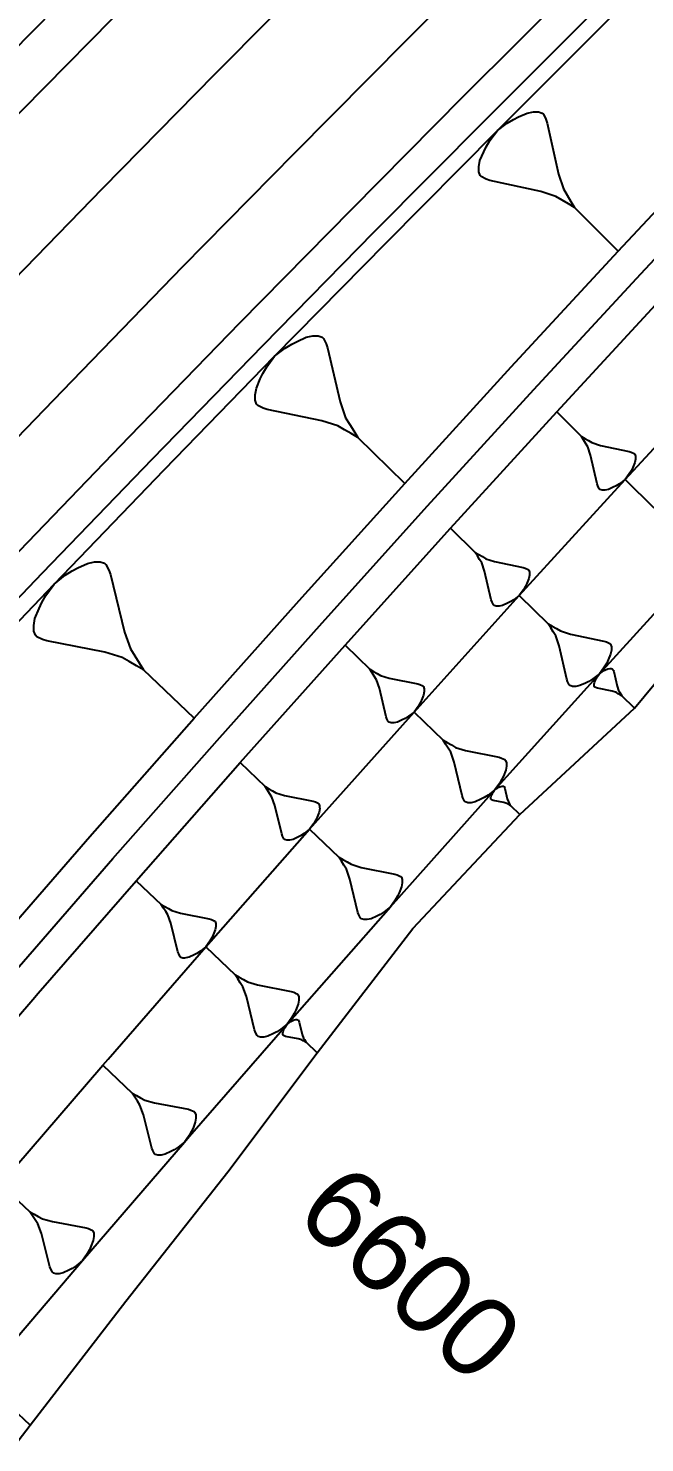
# Model space of a CAD drawing. Extents: x 386614 to 387594, y 803230 to 804419.
# Drawn here: x 387449.49 to 387468.73, y 804244.76 to 804288.89 of the extents above; entities that cross this region are included whole.
import ezdxf
from ezdxf.enums import TextEntityAlignment as Align

# ---------------------------------------------------------------- set-up
doc = ezdxf.new("R2010")
doc.units = 0
doc.layers.get('0').update_dxf_attribs({"linetype": 'CONTINUOUS'})
doc.styles.add('ARIAL', font='ARIAL.FON')

msp = doc.modelspace()

# ---------------------------------------------------------------- linework, layer by layer
at = {"color": 7}
for p, q in [((387464.4394, 804285.9362), (387464.6333, 804286.053)), ((387464.6333, 804286.053), (387464.7885, 804286.1309)), ((387464.7885, 804286.1309), (387465.0601, 804286.2479)), ((387465.0601, 804286.2479), (387465.2542, 804286.2871)), ((387465.2542, 804286.2871), (387465.3319, 804286.2872)), ((387465.3319, 804286.2872), (387465.4095, 804286.2873)), ((387465.4095, 804286.2873), (387465.5261, 804286.2487)), ((387465.5261, 804286.2487), (387465.565, 804286.2099)), ((387465.565, 804286.2099), (387465.6429, 804286.0548)), ((387465.6429, 804286.0548), (387465.6819, 804285.9383)), ((387463.8967, 804285.3917), (387464.1291, 804285.7027)), ((387464.1291, 804285.7027), (387464.4394, 804285.9362)), ((387465.6819, 804285.9383), (387466.0341, 804284.3469)), ((387463.7032, 804285.0419), (387463.7805, 804285.1973)), ((387463.7805, 804285.1973), (387463.8967, 804285.3917)), ((387463.5486, 804284.5756), (387463.5871, 804284.7699)), ((387463.5871, 804284.7699), (387463.7032, 804285.0419)), ((387463.5488, 804284.498), (387463.5486, 804284.5756)), ((387463.5489, 804284.4203), (387463.5488, 804284.498)), ((387463.5879, 804284.3039), (387463.5489, 804284.4203)), ((387463.6268, 804284.2651), (387463.5879, 804284.3039)), ((387463.7823, 804284.1878), (387463.6268, 804284.2651)), ((387466.0341, 804284.3469), (387466.1902, 804283.8812)), ((387463.8988, 804284.1491), (387463.7823, 804284.1878)), ((387465.4914, 804283.8024), (387463.8988, 804284.1491)), ((387465.9576, 804283.6479), (387465.4914, 804283.8024)), ((387466.1902, 804283.8812), (387466.307, 804283.6873)), ((387466.152, 804283.5317), (387465.9576, 804283.6479)), ((387466.3463, 804283.4155), (387466.152, 804283.5317)), ((387466.307, 804283.6873), (387466.4239, 804283.4933)), ((387466.5407, 804283.2994), (387466.3463, 804283.4155)), ((387466.4239, 804283.4933), (387466.5407, 804283.2994)), ((387467.902, 804281.9427), (387466.5407, 804283.2994)), ((387457.1776, 804278.6606), (387457.506, 804278.9127)), ((387457.506, 804278.9127), (387457.7116, 804279.0392)), ((387457.7116, 804279.0392), (387457.8762, 804279.1238)), ((387457.8762, 804279.1238), (387458.1646, 804279.2513)), ((387458.1646, 804279.2513), (387458.3711, 804279.295)), ((387458.3711, 804279.295), (387458.4539, 804279.2959)), ((387458.4539, 804279.2959), (387458.5367, 804279.2969)), ((387458.5367, 804279.2969), (387458.6613, 804279.2569)), ((387458.6613, 804279.2569), (387458.7032, 804279.2159)), ((387458.7032, 804279.2159), (387458.7878, 804279.0513)), ((387458.7878, 804279.0513), (387458.8306, 804278.9276)), ((387458.8306, 804278.9276), (387459.2222, 804277.2346)), ((387456.933, 804278.3266), (387457.1776, 804278.6606)), ((387456.7302, 804277.9518), (387456.8111, 804278.1183)), ((387456.8111, 804278.1183), (387456.933, 804278.3266)), ((387456.5702, 804277.4532), (387456.6093, 804277.6606)), ((387456.6093, 804277.6606), (387456.7302, 804277.9518)), ((387456.5711, 804277.3704), (387456.5702, 804277.4532)), ((387456.5721, 804277.2876), (387456.5711, 804277.3704)), ((387456.6148, 804277.1639), (387456.5721, 804277.2876)), ((387456.6567, 804277.123), (387456.6148, 804277.1639)), ((387459.2222, 804277.2346), (387459.3934, 804276.7397)), ((387456.8232, 804277.042), (387456.6567, 804277.123)), ((387456.9479, 804277.002), (387456.8232, 804277.042)), ((387458.6492, 804276.6485), (387456.9479, 804277.002)), ((387459.3934, 804276.7397), (387459.5199, 804276.5341)), ((387459.1478, 804276.4885), (387458.6492, 804276.6485)), ((387459.3562, 804276.3667), (387459.1478, 804276.4885)), ((387459.5645, 804276.2448), (387459.3562, 804276.3667)), ((387459.5199, 804276.5341), (387459.6464, 804276.3285)), ((387459.6464, 804276.3285), (387459.7729, 804276.123)), ((387459.7729, 804276.123), (387459.5645, 804276.2448)), ((387461.238, 804274.6904), (387459.7729, 804276.123)), ((387468.1175, 804274.8135), (387469.0163, 804273.9263)), ((387450.6409, 804271.8246), (387450.8587, 804271.9615)), ((387450.8587, 804271.9615), (387451.0333, 804272.0534)), ((387451.0333, 804272.0534), (387451.3394, 804272.1922)), ((387451.3394, 804272.1922), (387451.559, 804272.2408)), ((387451.559, 804272.2408), (387451.6472, 804272.2427)), ((387451.6472, 804272.2427), (387451.7355, 804272.2445)), ((387451.7355, 804272.2445), (387451.8687, 804272.2031)), ((387451.8687, 804272.2031), (387451.9137, 804272.1599)), ((387451.9137, 804272.1599), (387452.0056, 804271.9853)), ((387452.0056, 804271.9853), (387452.0525, 804271.8539)), ((387452.0525, 804271.8539), (387452.487, 804270.0535)), ((387450.0361, 804271.1942), (387450.2935, 804271.5526)), ((387450.2935, 804271.5526), (387450.6409, 804271.8246)), ((387449.8238, 804270.7926), (387449.9084, 804270.9709)), ((387449.9084, 804270.9709), (387450.0361, 804271.1942)), ((387464.813, 804271.1949), (387465.716, 804270.312)), ((387449.6979, 804270.4811), (387449.8238, 804270.7926)), ((387449.6583, 804270.2596), (387449.6979, 804270.4811)), ((387449.6602, 804270.1714), (387449.6583, 804270.2596)), ((387449.662, 804270.0831), (387449.6602, 804270.1714)), ((387449.7089, 804269.9517), (387449.662, 804270.0831)), ((387465.716, 804270.312), (387465.8444, 804270.2368)), ((387465.794, 804270.1852), (387465.716, 804270.312)), ((387465.8719, 804270.0585), (387465.794, 804270.1852)), ((387465.8444, 804270.2368), (387465.9728, 804270.1617)), ((387465.9728, 804270.1617), (387466.1013, 804270.0866)), ((387466.1013, 804270.0866), (387466.4086, 804269.988)), ((387449.7539, 804269.9085), (387449.7089, 804269.9517)), ((387449.9322, 804269.824), (387449.7539, 804269.9085)), ((387450.0654, 804269.7826), (387449.9322, 804269.824)), ((387451.8823, 804269.4231), (387450.0654, 804269.7826)), ((387452.487, 804270.0535), (387452.6745, 804269.5278)), ((387465.9499, 804269.9318), (387465.8719, 804270.0585)), ((387466.0554, 804269.6268), (387465.9499, 804269.9318)), ((387466.4086, 804269.988), (387467.4571, 804269.7702)), ((387467.4571, 804269.7702), (387467.534, 804269.7455)), ((387467.534, 804269.7455), (387467.6366, 804269.6956)), ((387467.6366, 804269.6956), (387467.6624, 804269.6704)), ((387467.6624, 804269.6704), (387467.6888, 804269.5942)), ((387452.4153, 804269.2577), (387451.8823, 804269.4231)), ((387452.6386, 804269.1299), (387452.4153, 804269.2577)), ((387452.6745, 804269.5278), (387452.8114, 804269.31)), ((387452.8114, 804269.31), (387452.9483, 804269.0922)), ((387466.2968, 804268.5834), (387466.0554, 804269.6268)), ((387467.6658, 804269.3643), (387467.5913, 804269.1848)), ((387467.6899, 804269.4921), (387467.6658, 804269.3643)), ((387467.6888, 804269.5942), (387467.6893, 804269.5431)), ((387467.6893, 804269.5431), (387467.6899, 804269.4921)), ((387452.8619, 804269.0022), (387452.6386, 804269.1299)), ((387453.0852, 804268.8744), (387452.8619, 804269.0022)), ((387452.9483, 804269.0922), (387453.0852, 804268.8744)), ((387454.6612, 804267.3625), (387453.0852, 804268.8744)), ((387467.4663, 804268.9538), (387467.3155, 804268.7479)), ((387467.3155, 804268.7479), (387467.4041, 804268.816)), ((387467.4041, 804268.816), (387467.4596, 804268.8501)), ((387467.4596, 804268.8501), (387467.504, 804268.8729)), ((387467.5414, 804269.0822), (387467.4663, 804268.9538)), ((387467.504, 804268.8729), (387467.5818, 804268.9073)), ((387467.5913, 804269.1848), (387467.5414, 804269.0822)), ((387467.5818, 804268.9073), (387467.6375, 804268.9191)), ((387467.6375, 804268.9191), (387467.6599, 804268.9194)), ((387467.6599, 804268.9194), (387467.6822, 804268.9196)), ((387467.6822, 804268.9196), (387467.7158, 804268.9088)), ((387467.7158, 804268.9088), (387467.7271, 804268.8978)), ((387467.7271, 804268.8978), (387467.75, 804268.8534)), ((387467.75, 804268.8534), (387467.7615, 804268.82)), ((387467.7615, 804268.82), (387467.8672, 804268.3632)), ((387466.3231, 804268.5072), (387466.2968, 804268.5834)), ((387466.3753, 804268.4057), (387466.3231, 804268.5072)), ((387466.4011, 804268.3804), (387466.3753, 804268.4057)), ((387466.4779, 804268.3558), (387466.4011, 804268.3804)), ((387466.5289, 804268.3564), (387466.4779, 804268.3558)), ((387466.58, 804268.3569), (387466.5289, 804268.3564)), ((387466.7072, 804268.3839), (387466.58, 804268.3569)), ((387466.885, 804268.4624), (387466.7072, 804268.3839)), ((387466.9865, 804268.5146), (387466.885, 804268.4624)), ((387467.1132, 804268.5926), (387466.9865, 804268.5146)), ((387467.3155, 804268.7479), (387467.1132, 804268.5926)), ((387467.1517, 804268.4222), (387467.1622, 804268.4781)), ((387467.1519, 804268.3998), (387467.1517, 804268.4222)), ((387467.1522, 804268.3775), (387467.1519, 804268.3998)), ((387467.1637, 804268.3441), (387467.1522, 804268.3775)), ((387467.1622, 804268.4781), (387467.1948, 804268.5567)), ((387467.175, 804268.3331), (387467.1637, 804268.3441)), ((387467.2199, 804268.3113), (387467.175, 804268.3331)), ((387467.1948, 804268.5567), (387467.2167, 804268.6016)), ((387467.2167, 804268.6016), (387467.2495, 804268.6578)), ((387467.2535, 804268.3005), (387467.2199, 804268.3113)), ((387467.2495, 804268.6578), (387467.3155, 804268.7479)), ((387467.8672, 804268.3632), (387467.9134, 804268.2297)), ((387467.7126, 804268.2051), (387467.2535, 804268.3005)), ((387467.8471, 804268.1619), (387467.7126, 804268.2051)), ((387467.9033, 804268.129), (387467.8471, 804268.1619)), ((387467.9595, 804268.0962), (387467.9033, 804268.129)), ((387467.9134, 804268.2297), (387467.9475, 804268.1742)), ((387467.9475, 804268.1742), (387467.9816, 804268.1188)), ((387468.0157, 804268.0633), (387467.9595, 804268.0962)), ((387467.9816, 804268.1188), (387468.0157, 804268.0633)), ((387468.411, 804267.6768), (387468.0157, 804268.0633)), ((387461.5303, 804267.5573), (387462.4374, 804266.6787)), ((387462.4374, 804266.6787), (387462.5662, 804266.6043)), ((387462.516, 804266.5524), (387462.4374, 804266.6787)), ((387462.5946, 804266.4261), (387462.516, 804266.5524)), ((387462.5662, 804266.6043), (387462.695, 804266.5298)), ((387462.6732, 804266.2998), (387462.5946, 804266.4261)), ((387462.7801, 804265.9953), (387462.6732, 804266.2998)), ((387462.695, 804266.5298), (387462.8238, 804266.4553)), ((387462.8238, 804266.4553), (387463.1315, 804266.3581)), ((387463.1315, 804266.3581), (387464.1812, 804266.1453)), ((387464.1812, 804266.1453), (387464.2581, 804266.121)), ((387464.2581, 804266.121), (387464.361, 804266.0716)), ((387463.0264, 804264.953), (387462.7801, 804265.9953)), ((387464.3918, 804265.7404), (387464.3181, 804265.5606)), ((387464.361, 804266.0716), (387464.3869, 804266.0465)), ((387464.3869, 804266.0465), (387464.4136, 804265.9704)), ((387464.4152, 804265.8683), (387464.3918, 804265.7404)), ((387464.4136, 804265.9704), (387464.4144, 804265.9193)), ((387464.4144, 804265.9193), (387464.4152, 804265.8683)), ((387464.1942, 804265.3289), (387464.0444, 804265.1224)), ((387464.1789, 804265.2125), (387464.2345, 804265.2374)), ((387464.2687, 804265.4577), (387464.1942, 804265.3289)), ((387464.2345, 804265.2374), (387464.2744, 804265.246)), ((387464.3181, 804265.5606), (387464.2687, 804265.4577)), ((387464.2744, 804265.246), (387464.2904, 804265.2463)), ((387464.2904, 804265.2463), (387464.3064, 804265.2465)), ((387464.3064, 804265.2465), (387464.3305, 804265.2389)), ((387464.3305, 804265.2389), (387464.3386, 804265.2311)), ((387464.3386, 804265.2311), (387464.3551, 804265.1993)), ((387463.0532, 804264.8769), (387463.0264, 804264.953)), ((387463.1058, 804264.7756), (387463.0532, 804264.8769)), ((387463.6152, 804264.8348), (387463.4379, 804264.7554)), ((387463.7164, 804264.8875), (387463.6152, 804264.8348)), ((387463.8428, 804264.966), (387463.7164, 804264.8875)), ((387464.0444, 804265.1224), (387463.8428, 804264.966)), ((387463.9282, 804264.8886), (387463.9355, 804264.9287)), ((387463.9284, 804264.8726), (387463.9282, 804264.8886)), ((387463.9287, 804264.8566), (387463.9284, 804264.8726)), ((387463.9371, 804264.8327), (387463.9287, 804264.8566)), ((387463.9355, 804264.9287), (387463.9586, 804264.985)), ((387463.9452, 804264.8248), (387463.9371, 804264.8327)), ((387463.9774, 804264.8094), (387463.9452, 804264.8248)), ((387463.9586, 804264.985), (387463.9741, 804265.0173)), ((387463.9741, 804265.0173), (387463.9975, 804265.0576)), ((387464.0016, 804264.8017), (387463.9774, 804264.8094)), ((387463.9975, 804265.0576), (387464.0444, 804265.1224)), ((387464.3306, 804264.735), (387464.0016, 804264.8017)), ((387464.0444, 804265.1224), (387464.1076, 804265.1714)), ((387464.1076, 804265.1714), (387464.1472, 804265.196)), ((387464.1472, 804265.196), (387464.1789, 804265.2125)), ((387464.3551, 804265.1993), (387464.3635, 804265.1755)), ((387464.3635, 804265.1755), (387464.4407, 804264.8488)), ((387464.4407, 804264.8488), (387464.4742, 804264.7533)), ((387463.1317, 804264.7505), (387463.1058, 804264.7756)), ((387463.2087, 804264.7262), (387463.1317, 804264.7505)), ((387463.2597, 804264.7271), (387463.2087, 804264.7262)), ((387463.3107, 804264.7279), (387463.2597, 804264.7271)), ((387463.4379, 804264.7554), (387463.3107, 804264.7279)), ((387464.427, 804264.7046), (387464.3306, 804264.735)), ((387464.4674, 804264.6812), (387464.427, 804264.7046)), ((387464.5078, 804264.6579), (387464.4674, 804264.6812)), ((387464.4742, 804264.7533), (387464.4989, 804264.7137)), ((387464.4989, 804264.7137), (387464.5235, 804264.6741)), ((387464.5481, 804264.6345), (387464.5078, 804264.6579)), ((387464.5235, 804264.6741), (387464.5481, 804264.6345)), ((387464.8325, 804264.3591), (387464.5481, 804264.6345)), ((387458.2694, 804263.9011), (387459.1807, 804263.0269)), ((387459.1807, 804263.0269), (387459.3099, 804262.953)), ((387459.2599, 804262.9009), (387459.1807, 804263.0269)), ((387459.3391, 804262.775), (387459.2599, 804262.9009)), ((387459.3099, 804262.953), (387459.439, 804262.8791)), ((387459.4183, 804262.649), (387459.3391, 804262.775)), ((387459.5266, 804262.345), (387459.4183, 804262.649)), ((387459.439, 804262.8791), (387459.5681, 804262.8052)), ((387459.5681, 804262.8052), (387459.8763, 804262.7095)), ((387459.8763, 804262.7095), (387460.927, 804262.5017)), ((387459.7779, 804261.3039), (387459.5266, 804262.345)), ((387460.927, 804262.5017), (387461.004, 804262.4778)), ((387461.004, 804262.4778), (387461.1071, 804262.4289)), ((387461.1071, 804262.4289), (387461.1332, 804262.4039)), ((387461.1332, 804262.4039), (387461.1603, 804262.3279)), ((387461.1624, 804262.2259), (387461.1395, 804262.0978)), ((387461.1603, 804262.3279), (387461.1613, 804262.2769)), ((387461.1613, 804262.2769), (387461.1624, 804262.2259)), ((387461.0178, 804261.8145), (387460.9439, 804261.6854)), ((387461.0667, 804261.9176), (387461.0178, 804261.8145)), ((387461.1395, 804262.0978), (387461.0667, 804261.9176)), ((387459.805, 804261.2279), (387459.7779, 804261.3039)), ((387460.5942, 804261.3209), (387460.4683, 804261.2417)), ((387460.7951, 804261.4782), (387460.5942, 804261.3209)), ((387460.9439, 804261.6854), (387460.7951, 804261.4782)), ((387459.8582, 804261.127), (387459.805, 804261.2279)), ((387459.8842, 804261.102), (387459.8582, 804261.127)), ((387459.9613, 804261.0781), (387459.8842, 804261.102)), ((387460.0123, 804261.0791), (387459.9613, 804261.0781)), ((387460.0633, 804261.0802), (387460.0123, 804261.0791)), ((387460.1903, 804261.1083), (387460.0633, 804261.0802)), ((387460.3673, 804261.1886), (387460.1903, 804261.1083)), ((387460.4683, 804261.2417), (387460.3673, 804261.1886)), ((387455.0305, 804260.2264), (387455.946, 804259.3564)), ((387455.946, 804259.3564), (387456.0755, 804259.2832)), ((387456.0258, 804259.2309), (387455.946, 804259.3564)), ((387456.1055, 804259.1053), (387456.0258, 804259.2309)), ((387456.0755, 804259.2832), (387456.205, 804259.2099)), ((387456.1853, 804258.9797), (387456.1055, 804259.1053)), ((387456.205, 804259.2099), (387456.3344, 804259.1367)), ((387456.3344, 804259.1367), (387456.6431, 804259.0424)), ((387456.6431, 804259.0424), (387457.6947, 804258.8396)), ((387456.2951, 804258.6762), (387456.1853, 804258.9797)), ((387456.5514, 804257.6364), (387456.2951, 804258.6762)), ((387457.6947, 804258.8396), (387457.7719, 804258.816)), ((387457.7719, 804258.816), (387457.8752, 804258.7676)), ((387457.8752, 804258.7676), (387457.9014, 804258.7428)), ((387457.9014, 804258.7428), (387457.9288, 804258.6669)), ((387457.9288, 804258.6669), (387457.9301, 804258.6159)), ((387457.9301, 804258.6159), (387457.9314, 804258.5649)), ((387457.8372, 804258.2562), (387457.7888, 804258.1529)), ((387457.9092, 804258.4367), (387457.8372, 804258.2562)), ((387457.9314, 804258.5649), (387457.9092, 804258.4367)), ((387457.5677, 804257.8154), (387457.3676, 804257.6572)), ((387457.4859, 804257.6905), (387457.513, 804257.7385)), ((387457.513, 804257.7385), (387457.5677, 804257.8154)), ((387457.7155, 804258.0234), (387457.5677, 804257.8154)), ((387457.5677, 804257.8154), (387457.6418, 804257.874)), ((387457.6418, 804257.874), (387457.6883, 804257.9036)), ((387457.6883, 804257.9036), (387457.7256, 804257.9234)), ((387457.7888, 804258.1529), (387457.7155, 804258.0234)), ((387457.7256, 804257.9234), (387457.791, 804257.9534)), ((387457.791, 804257.9534), (387457.838, 804257.9641)), ((387457.838, 804257.9641), (387457.8568, 804257.9646)), ((387457.8568, 804257.9646), (387457.8757, 804257.965)), ((387457.8757, 804257.965), (387457.9043, 804257.9563)), ((387457.9043, 804257.9563), (387457.914, 804257.9471)), ((387457.914, 804257.9471), (387457.9338, 804257.9098)), ((387457.9338, 804257.9098), (387457.944, 804257.8817)), ((387457.944, 804257.8817), (387458.0389, 804257.4968)), ((387456.5789, 804257.5605), (387456.5514, 804257.6364)), ((387456.6325, 804257.4598), (387456.5789, 804257.5605)), ((387456.6586, 804257.4349), (387456.6325, 804257.4598)), ((387456.7358, 804257.4114), (387456.6586, 804257.4349)), ((387456.7868, 804257.4127), (387456.7358, 804257.4114)), ((387456.8378, 804257.414), (387456.7868, 804257.4127)), ((387456.9647, 804257.4427), (387456.8378, 804257.414)), ((387457.1413, 804257.5238), (387456.9647, 804257.4427)), ((387457.242, 804257.5774), (387457.1413, 804257.5238)), ((387457.3676, 804257.6572), (387457.242, 804257.5774)), ((387457.4331, 804257.538), (387457.4413, 804257.5854)), ((387457.4335, 804257.5191), (387457.4331, 804257.538)), ((387457.434, 804257.5002), (387457.4335, 804257.5191)), ((387457.4442, 804257.4721), (387457.434, 804257.5002)), ((387457.4413, 804257.5854), (387457.4679, 804257.6523)), ((387457.4539, 804257.4629), (387457.4442, 804257.4721)), ((387457.4921, 804257.445), (387457.4539, 804257.4629)), ((387457.4679, 804257.6523), (387457.4859, 804257.6905)), ((387457.5207, 804257.4363), (387457.4921, 804257.445)), ((387457.91, 804257.3612), (387457.5207, 804257.4363)), ((387458.0243, 804257.3263), (387457.91, 804257.3612)), ((387458.0723, 804257.2992), (387458.0243, 804257.3263)), ((387458.0389, 804257.4968), (387458.0795, 804257.3844)), ((387458.1202, 804257.2721), (387458.0723, 804257.2992)), ((387458.0795, 804257.3844), (387458.1091, 804257.3379)), ((387458.1091, 804257.3379), (387458.1386, 804257.2914)), ((387458.1386, 804257.2914), (387458.1681, 804257.2449)), ((387458.1681, 804257.2449), (387458.1202, 804257.2721)), ((387458.5071, 804256.9229), (387458.1681, 804257.2449)), ((387451.8137, 804256.5332), (387452.7333, 804255.6676)), ((387452.7333, 804255.6676), (387452.8632, 804255.595)), ((387452.8137, 804255.5424), (387452.7333, 804255.6676)), ((387452.8941, 804255.4172), (387452.8137, 804255.5424)), ((387452.8632, 804255.595), (387452.993, 804255.5223)), ((387452.993, 804255.5223), (387453.1228, 804255.4497)), ((387452.9744, 804255.292), (387452.8941, 804255.4172)), ((387453.0857, 804254.9891), (387452.9744, 804255.292)), ((387453.1228, 804255.4497), (387453.4319, 804255.357)), ((387453.4319, 804255.357), (387454.4845, 804255.1591)), ((387454.4845, 804255.1591), (387454.5618, 804255.1359)), ((387454.5618, 804255.1359), (387454.6653, 804255.088)), ((387454.6653, 804255.088), (387454.6916, 804255.0633)), ((387453.3469, 804253.9505), (387453.0857, 804254.9891)), ((387454.7009, 804254.7573), (387454.6298, 804254.5764)), ((387454.6916, 804255.0633), (387454.7194, 804254.9875)), ((387454.7225, 804254.8855), (387454.7009, 804254.7573)), ((387454.7194, 804254.9875), (387454.721, 804254.9365)), ((387454.721, 804254.9365), (387454.7225, 804254.8855)), ((387454.5092, 804254.343), (387454.3624, 804254.1344)), ((387454.5819, 804254.4729), (387454.5092, 804254.343)), ((387454.6298, 804254.5764), (387454.5819, 804254.4729)), ((387453.3747, 804253.8747), (387453.3469, 804253.9505)), ((387453.4288, 804253.7743), (387453.3747, 804253.8747)), ((387453.4551, 804253.7495), (387453.4288, 804253.7743)), ((387453.5324, 804253.7263), (387453.4551, 804253.7495)), ((387453.7611, 804253.7588), (387453.6344, 804253.7294)), ((387453.9373, 804253.8407), (387453.7611, 804253.7588)), ((387454.0378, 804253.8948), (387453.9373, 804253.8407)), ((387454.163, 804253.9752), (387454.0378, 804253.8948)), ((387454.3624, 804254.1344), (387454.163, 804253.9752)), ((387453.5834, 804253.7279), (387453.5324, 804253.7263)), ((387453.6344, 804253.7294), (387453.5834, 804253.7279)), ((387448.617, 804252.8238), (387449.5407, 804251.9626)), ((387449.5407, 804251.9626), (387449.6709, 804251.8906)), ((387449.6217, 804251.8378), (387449.5407, 804251.9626)), ((387449.7027, 804251.713), (387449.6217, 804251.8378)), ((387449.6709, 804251.8906), (387449.8011, 804251.8186)), ((387449.7836, 804251.5882), (387449.7027, 804251.713)), ((387449.8963, 804251.2858), (387449.7836, 804251.5882)), ((387449.8011, 804251.8186), (387449.9312, 804251.7465)), ((387449.9312, 804251.7465), (387450.2408, 804251.6553)), ((387450.2408, 804251.6553), (387451.2943, 804251.4624)), ((387450.1625, 804250.2484), (387449.8963, 804251.2858)), ((387451.2943, 804251.4624), (387451.3717, 804251.4396)), ((387451.3717, 804251.4396), (387451.4755, 804251.3922)), ((387451.4755, 804251.3922), (387451.5018, 804251.3676)), ((387451.5018, 804251.3676), (387451.53, 804251.292)), ((387451.5336, 804251.19), (387451.5126, 804251.0616)), ((387451.53, 804251.292), (387451.5318, 804251.241)), ((387451.5318, 804251.241), (387451.5336, 804251.19)), ((387451.3949, 804250.7767), (387451.3229, 804250.6465)), ((387451.4423, 804250.8804), (387451.3949, 804250.7767)), ((387451.5126, 804251.0616), (387451.4423, 804250.8804)), ((387450.1907, 804250.1728), (387450.1625, 804250.2484)), ((387450.9784, 804250.277), (387450.8536, 804250.196)), ((387451.1771, 804250.4371), (387450.9784, 804250.277)), ((387451.3229, 804250.6465), (387451.1771, 804250.4371)), ((387450.2452, 804250.0726), (387450.1907, 804250.1728)), ((387450.2716, 804250.048), (387450.2452, 804250.0726)), ((387450.349, 804250.0251), (387450.2716, 804250.048)), ((387450.4, 804250.0269), (387450.349, 804250.0251)), ((387450.451, 804250.0287), (387450.4, 804250.0269)), ((387450.5776, 804250.0587), (387450.451, 804250.0287)), ((387450.7534, 804250.1414), (387450.5776, 804250.0587)), ((387450.8536, 804250.196), (387450.7534, 804250.1414)), ((387449.5452, 804245.3078), (387448.9913, 804245.8193))]:
    msp.add_line(p, q, dxfattribs=at)
at = {"color": 1}
for p, q in [((387465.9825, 804276.9211), (387466.7529, 804276.1606)), ((387466.7529, 804276.1606), (387466.8626, 804276.0957)), ((387466.8192, 804276.0517), (387466.7529, 804276.1606)), ((387466.8855, 804275.9428), (387466.8192, 804276.0517)), ((387466.8626, 804276.0957), (387466.9724, 804276.0308)), ((387466.9518, 804275.8339), (387466.8855, 804275.9428)), ((387467.041, 804275.572), (387466.9518, 804275.8339)), ((387466.9724, 804276.0308), (387467.0822, 804275.9659)), ((387467.0822, 804275.9659), (387467.3452, 804275.8801)), ((387467.3452, 804275.8801), (387468.2431, 804275.6891)), ((387467.2436, 804274.6767), (387467.041, 804275.572)), ((387468.2431, 804275.6891), (387468.3088, 804275.6677)), ((387468.3088, 804275.6677), (387468.3966, 804275.6245)), ((387468.3966, 804275.6245), (387468.4186, 804275.6028)), ((387468.4186, 804275.6028), (387468.4409, 804275.5373)), ((387468.4414, 804275.4498), (387468.4203, 804275.3404)), ((387468.4409, 804275.5373), (387468.4412, 804275.4936)), ((387468.4412, 804275.4936), (387468.4414, 804275.4498)), ((387468.2476, 804274.9893), (387468.1175, 804274.8135)), ((387468.3125, 804275.0991), (387468.2476, 804274.9893)), ((387468.3557, 804275.1869), (387468.3125, 804275.0991)), ((387468.4203, 804275.3404), (387468.3557, 804275.1869)), ((387467.2659, 804274.6112), (387467.2436, 804274.6767)), ((387467.3102, 804274.524), (387467.2659, 804274.6112)), ((387467.3322, 804274.5023), (387467.3102, 804274.524)), ((387467.398, 804274.4808), (387467.3322, 804274.5023)), ((387467.5946, 804274.504), (387467.4854, 804274.4814)), ((387467.7473, 804274.5706), (387467.5946, 804274.504)), ((387467.8345, 804274.6149), (387467.7473, 804274.5706)), ((387467.9434, 804274.6812), (387467.8345, 804274.6149)), ((387468.1175, 804274.8135), (387467.9434, 804274.6812)), ((387467.4417, 804274.4811), (387467.398, 804274.4808)), ((387467.4854, 804274.4814), (387467.4417, 804274.4811)), ((387462.668, 804273.2922), (387463.442, 804272.5354)), ((387463.442, 804272.5354), (387463.552, 804272.4711)), ((387463.5088, 804272.4268), (387463.442, 804272.5354)), ((387463.5756, 804272.3182), (387463.5088, 804272.4268)), ((387463.552, 804272.4711), (387463.6621, 804272.4067)), ((387463.6425, 804272.2096), (387463.5756, 804272.3182)), ((387463.6621, 804272.4067), (387463.7722, 804272.3423)), ((387463.7722, 804272.3423), (387464.0356, 804272.2578)), ((387463.7329, 804271.9482), (387463.6425, 804272.2096)), ((387463.9398, 804271.0538), (387463.7329, 804271.9482)), ((387464.0356, 804272.2578), (387464.9344, 804272.071)), ((387464.9344, 804272.071), (387465.0002, 804272.0499)), ((387465.0002, 804272.0499), (387465.0882, 804272.0072)), ((387465.0882, 804272.0072), (387465.1103, 804271.9855)), ((387465.1103, 804271.9855), (387465.1329, 804271.9202)), ((387465.1329, 804271.9202), (387465.1334, 804271.8764)), ((387465.1334, 804271.8764), (387465.1339, 804271.8327)), ((387465.0066, 804271.4814), (387464.9423, 804271.3713)), ((387465.0494, 804271.5693), (387465.0066, 804271.4814)), ((387465.1133, 804271.7231), (387465.0494, 804271.5693)), ((387465.1339, 804271.8327), (387465.1133, 804271.7231)), ((387463.9624, 804270.9885), (387463.9398, 804271.0538)), ((387464.0071, 804270.9015), (387463.9624, 804270.9885)), ((387464.5309, 804270.9949), (387464.444, 804270.9501)), ((387464.6395, 804271.0617), (387464.5309, 804270.9949)), ((387464.813, 804271.1949), (387464.6395, 804271.0617)), ((387464.9423, 804271.3713), (387464.813, 804271.1949)), ((387464.0292, 804270.8799), (387464.0071, 804270.9015)), ((387464.0951, 804270.8587), (387464.0292, 804270.8799)), ((387464.1388, 804270.8592), (387464.0951, 804270.8587)), ((387464.1825, 804270.8597), (387464.1388, 804270.8592)), ((387464.2916, 804270.8828), (387464.1825, 804270.8597)), ((387464.444, 804270.9501), (387464.2916, 804270.8828)), ((387459.3753, 804269.6445), (387460.1529, 804268.8914)), ((387460.1529, 804268.8914), (387460.2632, 804268.8275)), ((387460.2202, 804268.7831), (387460.1529, 804268.8914)), ((387460.2876, 804268.6748), (387460.2202, 804268.7831)), ((387460.2632, 804268.8275), (387460.3736, 804268.7637)), ((387460.3736, 804268.7637), (387460.484, 804268.6998)), ((387460.3549, 804268.5665), (387460.2876, 804268.6748)), ((387460.4466, 804268.3055), (387460.3549, 804268.5665)), ((387460.484, 804268.6998), (387460.7478, 804268.6166)), ((387460.7478, 804268.6166), (387461.6475, 804268.4341)), ((387461.6475, 804268.4341), (387461.7134, 804268.4133)), ((387461.7134, 804268.4133), (387461.8016, 804268.371)), ((387461.8016, 804268.371), (387461.8238, 804268.3494)), ((387461.8238, 804268.3494), (387461.8467, 804268.2842)), ((387460.6577, 804267.4122), (387460.4466, 804268.3055)), ((387461.7649, 804267.9329), (387461.7225, 804267.8448)), ((387461.828, 804268.087), (387461.7649, 804267.9329)), ((387461.8481, 804268.1967), (387461.828, 804268.087)), ((387461.8467, 804268.2842), (387461.8474, 804268.2405)), ((387461.8474, 804268.2405), (387461.8481, 804268.1967)), ((387461.5303, 804267.5573), (387461.3574, 804267.4233)), ((387461.6587, 804267.7344), (387461.5303, 804267.5573)), ((387461.7225, 804267.8448), (387461.6587, 804267.7344)), ((387460.6806, 804267.3469), (387460.6577, 804267.4122)), ((387460.7258, 804267.2601), (387460.6806, 804267.3469)), ((387460.748, 804267.2386), (387460.7258, 804267.2601)), ((387460.8139, 804267.2178), (387460.748, 804267.2386)), ((387460.8577, 804267.2185), (387460.8139, 804267.2178)), ((387460.9014, 804267.2192), (387460.8577, 804267.2185)), ((387461.0104, 804267.2428), (387460.9014, 804267.2192)), ((387461.1624, 804267.3109), (387461.0104, 804267.2428)), ((387461.2492, 804267.356), (387461.1624, 804267.3109)), ((387461.3574, 804267.4233), (387461.2492, 804267.356)), ((387456.1045, 804265.978), (387456.8856, 804265.2286)), ((387456.8856, 804265.2286), (387456.9963, 804265.1653)), ((387456.9535, 804265.1206), (387456.8856, 804265.2286)), ((387457.0214, 804265.0127), (387456.9535, 804265.1206)), ((387456.9963, 804265.1653), (387457.107, 804265.1019)), ((387457.0892, 804264.9047), (387457.0214, 804265.0127)), ((387457.1821, 804264.6441), (387457.0892, 804264.9047)), ((387457.107, 804265.1019), (387457.2177, 804265.0386)), ((387457.2177, 804265.0386), (387457.4819, 804264.9566)), ((387457.4819, 804264.9566), (387458.3824, 804264.7784)), ((387458.3824, 804264.7784), (387458.4485, 804264.7579)), ((387457.3975, 804263.7518), (387457.1821, 804264.6441)), ((387458.4485, 804264.7579), (387458.5368, 804264.716)), ((387458.5646, 804264.4322), (387458.5022, 804264.2778)), ((387458.5368, 804264.716), (387458.5592, 804264.6946)), ((387458.5592, 804264.6946), (387458.5824, 804264.6295)), ((387458.5842, 804264.542), (387458.5646, 804264.4322)), ((387458.5824, 804264.6295), (387458.5833, 804264.5857)), ((387458.5833, 804264.5857), (387458.5842, 804264.542)), ((387458.2694, 804263.9011), (387458.0972, 804263.7663)), ((387458.3969, 804264.0788), (387458.2694, 804263.9011)), ((387458.4603, 804264.1895), (387458.3969, 804264.0788)), ((387458.5022, 804264.2778), (387458.4603, 804264.1895)), ((387457.4208, 804263.6866), (387457.3975, 804263.7518)), ((387457.4663, 804263.6001), (387457.4208, 804263.6866)), ((387457.4886, 804263.5787), (387457.4663, 804263.6001)), ((387457.5547, 804263.5582), (387457.4886, 804263.5787)), ((387457.5984, 804263.5591), (387457.5547, 804263.5582)), ((387457.6421, 804263.56), (387457.5984, 804263.5591)), ((387457.751, 804263.5841), (387457.6421, 804263.56)), ((387457.9027, 804263.6529), (387457.751, 804263.5841)), ((387457.9892, 804263.6984), (387457.9027, 804263.6529)), ((387458.0972, 804263.7663), (387457.9892, 804263.6984)), ((387452.8557, 804262.2929), (387453.6404, 804261.5472)), ((387453.6404, 804261.5472), (387453.7514, 804261.4844)), ((387453.7088, 804261.4396), (387453.6404, 804261.5472)), ((387453.7772, 804261.3319), (387453.7088, 804261.4396)), ((387453.7514, 804261.4844), (387453.8624, 804261.4216)), ((387453.8456, 804261.2243), (387453.7772, 804261.3319)), ((387453.8624, 804261.4216), (387453.9734, 804261.3588)), ((387453.9734, 804261.3588), (387454.238, 804261.2781)), ((387454.238, 804261.2781), (387455.1394, 804261.1042)), ((387453.9397, 804260.9642), (387453.8456, 804261.2243)), ((387454.1594, 804260.0729), (387453.9397, 804260.9642)), ((387455.1394, 804261.1042), (387455.2055, 804261.084)), ((387455.2055, 804261.084), (387455.2941, 804261.0425)), ((387455.2941, 804261.0425), (387455.3165, 804261.0212)), ((387455.3165, 804261.0212), (387455.34, 804260.9562)), ((387455.3422, 804260.8687), (387455.3232, 804260.7589)), ((387455.34, 804260.9562), (387455.3411, 804260.9125)), ((387455.3411, 804260.9125), (387455.3422, 804260.8687)), ((387455.1572, 804260.4046), (387455.0305, 804260.2264)), ((387455.22, 804260.5156), (387455.1572, 804260.4046)), ((387455.2615, 804260.6042), (387455.22, 804260.5156)), ((387455.3232, 804260.7589), (387455.2615, 804260.6042)), ((387454.1829, 804260.0078), (387454.1594, 804260.0729)), ((387454.2289, 804259.9215), (387454.1829, 804260.0078)), ((387454.665, 804259.9764), (387454.5136, 804259.9069)), ((387454.7513, 804260.0223), (387454.665, 804259.9764)), ((387454.859, 804260.0907), (387454.7513, 804260.0223)), ((387455.0305, 804260.2264), (387454.859, 804260.0907)), ((387454.2513, 804259.9002), (387454.2289, 804259.9215)), ((387454.3174, 804259.88), (387454.2513, 804259.9002)), ((387454.3611, 804259.8811), (387454.3174, 804259.88)), ((387454.4049, 804259.8822), (387454.3611, 804259.8811)), ((387454.5136, 804259.9069), (387454.4049, 804259.8822))]:
    msp.add_line(p, q, dxfattribs=at)
at = {"color": 7, "linetype": 'CONTINUOUS'}
for points in [[(387400, 804226.8475), (387401.5084, 804228.6371), (387404.7382, 804232.4321), (387407.9861, 804236.2116), (387411.2519, 804239.9757), (387414.5356, 804243.7242), (387417.8371, 804247.4569), (387421.1563, 804251.174), (387424.4932, 804254.8751), (387427.8477, 804258.5604), (387431.2197, 804262.2296), (387434.6091, 804265.8827), (387438.0159, 804269.5197), (387438.1905, 804269.7052), (387441.44, 804273.1403), (387444.8812, 804276.7447), (387448.3396, 804280.3326), (387451.8151, 804283.904), (387455.3075, 804287.4588), (387458.8168, 804290.9969), (387462.3429, 804294.5183), (387465.8857, 804298.0229), (387467.9036, 804300)], [(387400, 804232.2649), (387402.0783, 804234.7068), (387405.337, 804238.4991), (387408.6137, 804242.2757), (387411.9083, 804246.0367), (387415.2209, 804249.782), (387418.5512, 804253.5114), (387421.8993, 804257.225), (387425.265, 804260.9225), (387428.6483, 804264.604), (387432.049, 804268.2694), (387435.4672, 804271.9185), (387435.6425, 804272.1046), (387438.9027, 804275.5513), (387442.3555, 804279.1676), (387445.8255, 804282.7675), (387449.3126, 804286.3509), (387452.8166, 804289.9176), (387456.3377, 804293.4676), (387459.8756, 804297.0007), (387462.9076, 804300)], [(387426.3585, 804220.3477), (387429.3957, 804224.1577), (387432.4516, 804227.954), (387435.5262, 804231.7364), (387438.6193, 804235.5048), (387441.7311, 804239.2592), (387444.8613, 804242.9995), (387448.01, 804246.7255), (387451.1771, 804250.4371), (387454.3624, 804254.1344), (387454.5257, 804254.323), (387457.5677, 804257.8154), (387460.7951, 804261.4782), (387464.0444, 804265.1224), (387467.3155, 804268.7479), (387470.6083, 804272.3547), (387473.9227, 804275.9426), (387477.2585, 804279.5113), (387480.3817, 804283.2986), (387483.9472, 804286.6391), (387487.3469, 804290.15), (387490.8101, 804293.5967), (387494.2937, 804297.0233), (387497.3557, 804300)], [(387400, 804221.4056), (387400.9782, 804222.5774), (387404.1792, 804226.375), (387407.3982, 804230.1573), (387410.6352, 804233.9242), (387413.89, 804237.6757), (387417.1628, 804241.4116), (387420.4532, 804245.1319), (387423.7613, 804248.8365), (387427.0871, 804252.5253), (387430.4304, 804256.1982), (387433.7911, 804259.8552), (387437.1692, 804263.4961), (387440.5646, 804267.1209), (387440.7386, 804267.3057), (387443.9772, 804270.7294), (387447.4069, 804274.3217), (387450.8538, 804277.8976), (387454.3176, 804281.4571), (387457.7983, 804285), (387461.2959, 804288.5263), (387464.8102, 804292.0359), (387468.3412, 804295.5287), (387471.8888, 804299.0047)], [(387413.8546, 804218.1802), (387416.8803, 804222.0484), (387419.925, 804225.9028), (387422.9887, 804229.7434), (387426.0712, 804233.5702), (387429.1726, 804237.3829), (387432.2928, 804241.1815), (387435.4316, 804244.9659), (387438.5891, 804248.7361), (387441.7652, 804252.4919), (387444.9597, 804256.2333), (387448.1728, 804259.96), (387448.3375, 804260.1502), (387451.4059, 804263.6705), (387454.6612, 804267.3625), (387457.9386, 804271.0359), (387461.238, 804274.6904), (387464.5592, 804278.3261), (387467.902, 804281.9427), (387471.2665, 804285.5401), (387474.4184, 804289.3558), (387478.0129, 804292.7246), (387481.4415, 804296.2637)], [(387414.6176, 804217.5339), (387417.6403, 804221.3984), (387420.6819, 804225.2493), (387423.7424, 804229.0863), (387426.8219, 804232.9094), (387429.9201, 804236.7186), (387433.0371, 804240.5137), (387436.1727, 804244.2946), (387439.327, 804248.0612), (387442.4999, 804251.8135), (387445.6912, 804255.5514), (387448.9009, 804259.2747), (387449.0655, 804259.4646), (387452.1308, 804262.9817), (387455.3829, 804266.6702), (387458.657, 804270.3402), (387461.953, 804273.9913), (387465.2708, 804277.6236), (387468.6104, 804281.2368), (387471.9714, 804284.8308), (387475.12, 804288.6432), (387478.711, 804292.0086), (387482.1363, 804295.5445)], [(387429.8504, 804217.3326), (387432.4934, 804221.4571), (387435.4151, 804225.3455), (387437.5518, 804229.9361), (387440.2381, 804234.0524), (387443.2754, 804237.8602), (387446.5722, 804241.4347), (387449.5452, 804245.3078), (387452.5304, 804249.1755), (387455.5573, 804253.0098), (387455.7134, 804253.2046), (387458.5071, 804256.9229), (387461.4946, 804260.8071), (387464.8325, 804264.3591), (387468.411, 804267.6768), (387471.5296, 804271.4454)]]:
    msp.add_lwpolyline(points, dxfattribs=at)
at = {"color": 2, "linetype": 'CONTINUOUS'}
for points in [[(387400, 804234.5793), (387400.9383, 804235.6817), (387404.2016, 804239.4794), (387407.483, 804243.2614), (387410.7824, 804247.0278), (387414.0997, 804250.7784), (387417.4348, 804254.5132), (387420.7876, 804258.232), (387424.1581, 804261.9349), (387427.5462, 804265.6216), (387430.9519, 804269.2922), (387434.3749, 804272.9465), (387434.5504, 804273.1329), (387437.8154, 804276.5845), (387441.2731, 804280.2061), (387444.748, 804283.8111), (387448.24, 804287.3996), (387451.7491, 804290.9714), (387455.2752, 804294.5264), (387458.8182, 804298.0646), (387460.7747, 804300)], [(387402.8936, 804220.9708), (387406.0869, 804224.7593), (387409.2982, 804228.5325), (387412.5274, 804232.2904), (387415.7745, 804236.0329), (387419.0393, 804239.7598), (387422.3219, 804243.4712), (387425.6221, 804247.1669), (387428.9399, 804250.8469), (387432.2751, 804254.511), (387435.6278, 804258.1592), (387438.9978, 804261.7913), (387442.385, 804265.4074), (387442.5587, 804265.5919), (387445.7895, 804269.0073), (387449.211, 804272.591), (387452.6496, 804276.1583), (387456.1051, 804279.7093), (387459.5775, 804283.2437), (387463.0667, 804286.7615), (387466.5726, 804290.2627), (387470.0951, 804293.7472), (387473.6342, 804297.2148), (387476.5039, 804300)]]:
    msp.add_lwpolyline(points, dxfattribs=at)
at = {"color": 3, "linetype": 'CONTINUOUS'}
msp.add_lwpolyline([(387400, 804232.2649), (387402.0783, 804234.7068), (387405.337, 804238.4991), (387408.6137, 804242.2757), (387411.9083, 804246.0367), (387415.2209, 804249.782), (387418.5512, 804253.5114), (387421.8993, 804257.225), (387425.265, 804260.9225), (387428.6483, 804264.604), (387432.049, 804268.2694), (387435.4672, 804271.9185), (387435.6425, 804272.1046), (387438.9027, 804275.5513), (387442.3555, 804279.1676), (387445.8255, 804282.7675), (387449.3126, 804286.3509), (387452.8166, 804289.9176), (387456.3377, 804293.4676), (387459.8756, 804297.0007), (387462.9076, 804300)], dxfattribs=at)
at = {"color": 1, "linetype": 'CONTINUOUS'}
for points in [[(387418.4003, 804220.7485), (387421.4388, 804224.5957), (387424.4962, 804228.4292), (387427.5725, 804232.2487), (387430.6676, 804236.0543), (387433.7814, 804239.8458), (387436.9139, 804243.6232), (387440.0649, 804247.3863), (387443.2346, 804251.1351), (387446.4226, 804254.8695), (387449.6291, 804258.5893), (387449.7936, 804258.7791), (387452.8557, 804262.2929), (387456.1045, 804265.978), (387459.3753, 804269.6445), (387462.668, 804273.2922), (387465.9825, 804276.9211), (387469.3187, 804280.5309), (387472.6764, 804284.1215), (387475.8215, 804287.9306), (387479.4092, 804291.2927), (387482.831, 804294.8252)], [(387400, 804215.9383), (387400.4876, 804216.5281), (387403.6597, 804220.3281), (387406.85, 804224.1129), (387410.0582, 804227.8825), (387413.2843, 804231.6368), (387416.5282, 804235.3757), (387419.79, 804239.0991), (387423.0694, 804242.8069), (387426.3664, 804246.4991), (387429.681, 804250.1755), (387433.013, 804253.8361), (387436.3625, 804257.4807), (387439.7292, 804261.1094), (387443.1132, 804264.7221), (387443.2867, 804264.9063), (387446.5144, 804268.3185), (387449.9327, 804271.8987), (387453.3679, 804275.4626), (387456.8201, 804279.0101), (387460.2892, 804282.5412), (387463.775, 804286.0556), (387467.2775, 804289.5535), (387470.0915, 804292.3397)], [(387404.0428, 804220.0068), (387407.2315, 804223.7898), (387410.4382, 804227.5576), (387413.6627, 804231.3101), (387416.9051, 804235.0471), (387420.1653, 804238.7687), (387423.4431, 804242.4748), (387426.7386, 804246.1651), (387430.0515, 804249.8398), (387433.382, 804253.4986), (387436.7298, 804257.1415), (387440.095, 804260.7685), (387443.4773, 804264.3794), (387443.6507, 804264.5635), (387446.8769, 804267.9741), (387450.2935, 804271.5526), (387453.7271, 804275.1148), (387457.1776, 804278.6606), (387460.645, 804282.1899), (387464.1291, 804285.7027), (387467.63, 804289.1988), (387470.4426, 804291.9837)], [(387420.6802, 804218.7987), (387423.7094, 804222.6351), (387426.7575, 804226.4577), (387429.8244, 804230.2665), (387432.91, 804234.0614), (387436.0143, 804237.8423), (387439.1372, 804241.609), (387442.2787, 804245.3616), (387445.4386, 804249.0999), (387448.617, 804252.8238), (387451.8137, 804256.5332), (387451.9776, 804256.7224), (387455.0305, 804260.2264), (387458.2694, 804263.9011), (387461.5303, 804267.5573), (387464.813, 804271.1949), (387468.1175, 804274.8135), (387471.4436, 804278.4132)]]:
    msp.add_lwpolyline(points, dxfattribs=at)

# ---------------------------------------------------------------- texts
at = {"color": 2, "style": 'ARIAL'}
msp.add_text('6600', height=2.5, rotation=316.735, dxfattribs=at).set_placement((387459.4548, 804253.6329), align=Align.TOP_LEFT)

doc.saveas('drawing.dxf')
